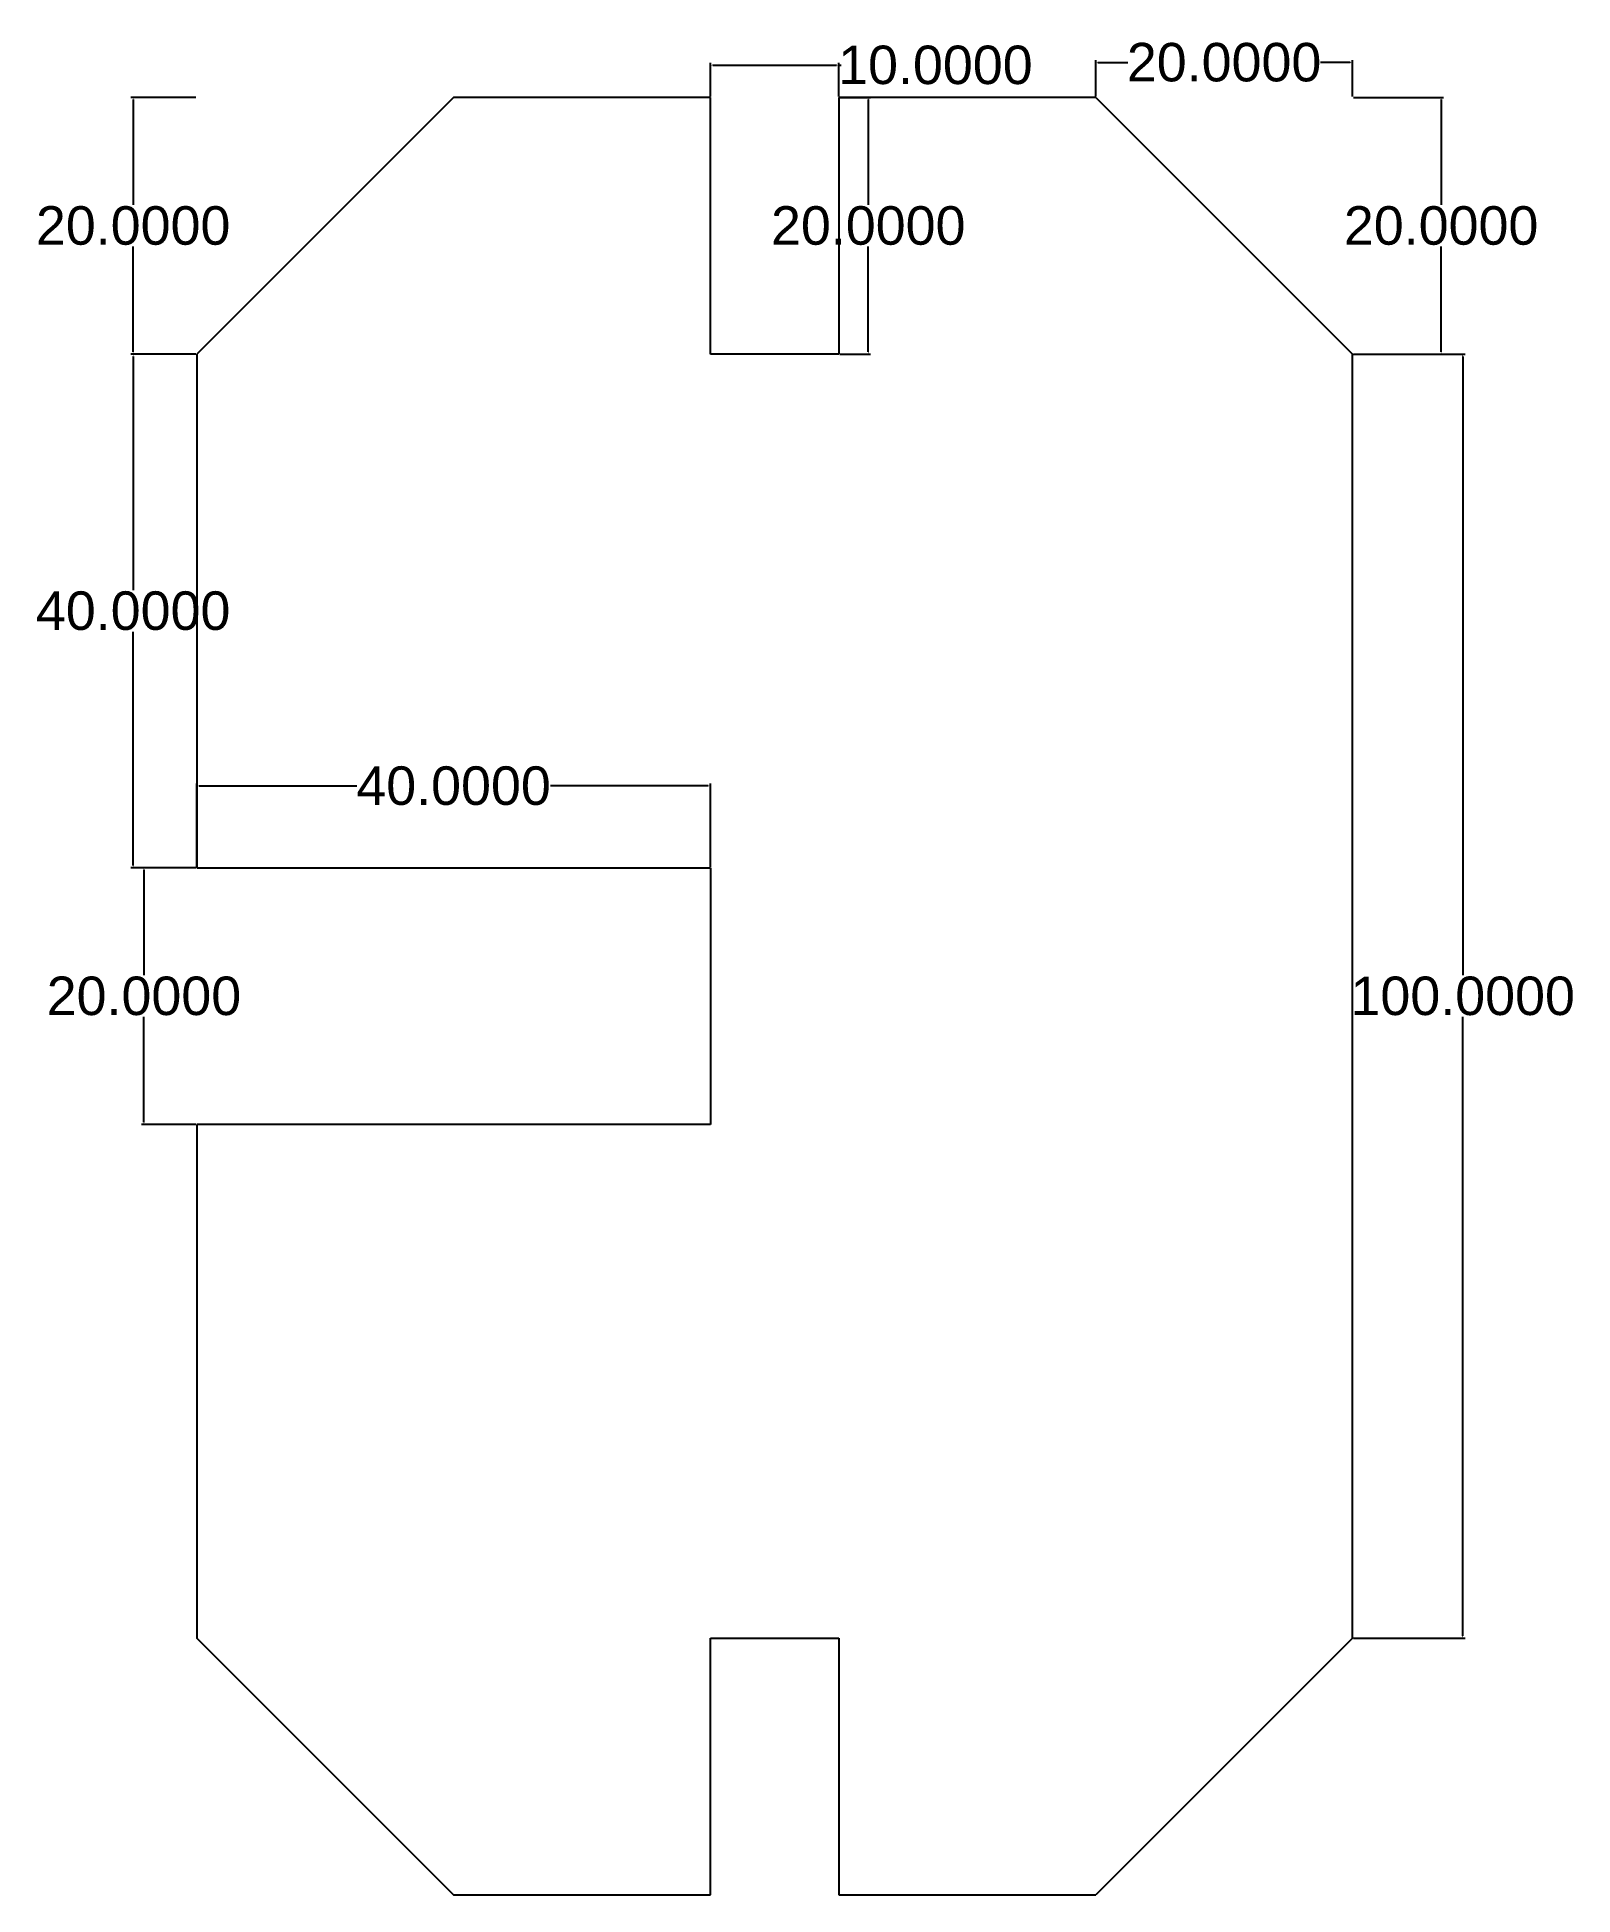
# Model space of a CAD drawing. Header units: inches. Extents: x 334 to 454, y 130 to 275.
import ezdxf

# ---------------------------------------------------------------- set-up
doc = ezdxf.new("R2010")
doc.units = ezdxf.units.IN
doc.header["$MEASUREMENT"] = 0
doc.styles.get("Standard").update_dxf_attribs({"font": 'arial.ttf'})
doc.dimstyles.get("Standard").update_dxf_attribs({"dimtxt": 3, "dimasz": 0.18, "dimexe": 0.18, "dimexo": 0.0625, "dimgap": 0.09, "dimtad": 0, "dimtih": 1, "dimtoh": 1, "dimdec": 4, "dimzin": 0, "dimdsep": 46, "dimtxsty": 'Standard', "dimcen": 0.09, "dimadec": 0, "dimazin": 0, "dimtfac": 1, "dimtdec": 4, "dimtofl": 0, "dimtmove": 0, "dimatfit": 3, "dimfxl": 1, "dimtolj": 1, "dimtzin": 0, "dimarcsym": 0})

# ---------------------------------------------------------------- blocks, each defined once
blk = doc.blocks.new('*D2')
at = {"color": 0, "lineweight": -2, "transparency": 16777216}
for p, q in [((436.64, 249.83), (445.33, 249.83)), ((445.15, 249.65), (445.15, 201.45)), ((445.15, 150.01), (445.15, 198.21)), ((436.64, 149.83), (445.33, 149.83))]:
    blk.add_line(p, q, dxfattribs=at)
at = {"color": 0, "transparency": 16777216}
for points in [[(445.12, 249.65), (445.18, 249.65), (445.15, 249.83)], [(445.12, 150.01), (445.18, 150.01), (445.15, 149.83)]]:
    blk.add_solid(points, dxfattribs=at)
at = {"layer": 'Defpoints', "color": 0, "transparency": 16777216}
for p in [(436.57, 249.83), (436.57, 149.83), (445.15, 149.83)]:
    blk.add_point(p, dxfattribs=at)
at = {"color": 0, "transparency": 16777216, "insert": (445.15, 199.83), "char_height": 3, "attachment_point": 5}
blk.add_mtext('\\A1;100.0000', dxfattribs=at)
blk = doc.blocks.new('*D3')
at = {"color": 0, "lineweight": -2, "transparency": 16777216}
for p, q in [((346.57, 209.89), (346.57, 216.38)), ((346.75, 216.2), (359.04, 216.2)), ((386.39, 216.2), (374.11, 216.2)), ((386.57, 209.89), (386.57, 216.38))]:
    blk.add_line(p, q, dxfattribs=at)
at = {"color": 0, "transparency": 16777216}
for points in [[(346.75, 216.23), (346.75, 216.17), (346.57, 216.2)], [(386.39, 216.23), (386.39, 216.17), (386.57, 216.2)]]:
    blk.add_solid(points, dxfattribs=at)
at = {"layer": 'Defpoints', "color": 0, "transparency": 16777216}
for p in [(346.57, 216.2), (346.57, 209.83), (386.57, 209.83)]:
    blk.add_point(p, dxfattribs=at)
at = {"color": 0, "transparency": 16777216, "insert": (366.57, 216.2), "char_height": 3, "attachment_point": 5}
blk.add_mtext('\\A1;40.0000', dxfattribs=at)
blk = doc.blocks.new('*D4')
at = {"color": 0, "lineweight": -2, "transparency": 16777216}
for p, q in [((346.51, 209.83), (342.28, 209.83)), ((342.46, 209.65), (342.46, 201.45)), ((342.46, 190.01), (342.46, 198.21)), ((346.51, 189.83), (342.28, 189.83))]:
    blk.add_line(p, q, dxfattribs=at)
at = {"color": 0, "transparency": 16777216}
for points in [[(342.43, 209.65), (342.49, 209.65), (342.46, 209.83)], [(342.43, 190.01), (342.49, 190.01), (342.46, 189.83)]]:
    blk.add_solid(points, dxfattribs=at)
at = {"layer": 'Defpoints', "color": 0, "transparency": 16777216}
for p in [(346.57, 209.83), (342.46, 189.83), (346.57, 189.83)]:
    blk.add_point(p, dxfattribs=at)
at = {"color": 0, "transparency": 16777216, "insert": (342.46, 199.83), "char_height": 3, "attachment_point": 5}
blk.add_mtext('\\A1;20.0000', dxfattribs=at)
blk = doc.blocks.new('*D5')
at = {"color": 0, "lineweight": -2, "transparency": 16777216}
for p, q in [((346.51, 249.83), (341.44, 249.83)), ((341.62, 249.65), (341.62, 231.45)), ((341.62, 210.01), (341.62, 228.21)), ((346.51, 209.83), (341.44, 209.83))]:
    blk.add_line(p, q, dxfattribs=at)
at = {"color": 0, "transparency": 16777216}
for points in [[(341.59, 249.65), (341.65, 249.65), (341.62, 249.83)], [(341.59, 210.01), (341.65, 210.01), (341.62, 209.83)]]:
    blk.add_solid(points, dxfattribs=at)
at = {"layer": 'Defpoints', "color": 0, "transparency": 16777216}
for p in [(346.57, 249.83), (341.62, 209.83), (346.57, 209.83)]:
    blk.add_point(p, dxfattribs=at)
at = {"color": 0, "transparency": 16777216, "insert": (341.62, 229.83), "char_height": 3, "attachment_point": 5}
blk.add_mtext('\\A1;40.0000', dxfattribs=at)
blk = doc.blocks.new('*D6')
at = {"color": 0, "lineweight": -2, "transparency": 16777216}
for p, q in [((386.57, 269.89), (386.57, 272.52)), ((386.75, 272.34), (396.39, 272.34)), ((396.57, 269.89), (396.57, 272.52)), ((396.57, 272.34), (396.75, 272.34))]:
    blk.add_line(p, q, dxfattribs=at)
at = {"color": 0, "transparency": 16777216}
for points in [[(386.75, 272.37), (386.75, 272.31), (386.57, 272.34)], [(396.39, 272.37), (396.39, 272.31), (396.57, 272.34)]]:
    blk.add_solid(points, dxfattribs=at)
at = {"layer": 'Defpoints', "color": 0, "transparency": 16777216}
for p in [(396.57, 272.34), (386.57, 269.83), (396.57, 269.83)]:
    blk.add_point(p, dxfattribs=at)
at = {"color": 0, "transparency": 16777216, "insert": (404.09, 272.34), "char_height": 3, "attachment_point": 5}
blk.add_mtext('\\A1;10.0000', dxfattribs=at)
blk = doc.blocks.new('*D7')
at = {"color": 0, "lineweight": -2, "transparency": 16777216}
for p, q in [((346.51, 269.83), (341.44, 269.83)), ((341.62, 269.65), (341.62, 261.45)), ((341.62, 250.01), (341.62, 258.21)), ((346.51, 249.83), (341.44, 249.83))]:
    blk.add_line(p, q, dxfattribs=at)
at = {"color": 0, "transparency": 16777216}
for points in [[(341.59, 269.65), (341.65, 269.65), (341.62, 269.83)], [(341.59, 250.01), (341.65, 250.01), (341.62, 249.83)]]:
    blk.add_solid(points, dxfattribs=at)
at = {"layer": 'Defpoints', "color": 0, "transparency": 16777216}
for p in [(346.57, 269.83), (341.62, 249.83), (346.57, 249.83)]:
    blk.add_point(p, dxfattribs=at)
at = {"color": 0, "transparency": 16777216, "insert": (341.62, 259.83), "char_height": 3, "attachment_point": 5}
blk.add_mtext('\\A1;20.0000', dxfattribs=at)
blk = doc.blocks.new('*D9')
at = {"color": 0, "lineweight": -2, "transparency": 16777216}
for p, q in [((416.57, 269.89), (416.57, 272.73)), ((416.75, 272.55), (419.07, 272.55)), ((436.39, 272.55), (434.08, 272.55)), ((436.57, 269.89), (436.57, 272.73))]:
    blk.add_line(p, q, dxfattribs=at)
at = {"color": 0, "transparency": 16777216}
for points in [[(416.75, 272.58), (416.75, 272.52), (416.57, 272.55)], [(436.39, 272.58), (436.39, 272.52), (436.57, 272.55)]]:
    blk.add_solid(points, dxfattribs=at)
at = {"layer": 'Defpoints', "color": 0, "transparency": 16777216}
for p in [(436.57, 272.55), (416.57, 269.83), (436.57, 269.83)]:
    blk.add_point(p, dxfattribs=at)
at = {"color": 0, "transparency": 16777216, "insert": (426.57, 272.55), "char_height": 3, "attachment_point": 5}
blk.add_mtext('\\A1;20.0000', dxfattribs=at)
blk = doc.blocks.new('*D10')
at = {"color": 0, "lineweight": -2, "transparency": 16777216}
for p, q in [((436.64, 269.83), (443.65, 269.83)), ((443.47, 269.65), (443.47, 261.45)), ((443.47, 250.01), (443.47, 258.21)), ((436.64, 249.83), (443.65, 249.83))]:
    blk.add_line(p, q, dxfattribs=at)
at = {"color": 0, "transparency": 16777216}
for points in [[(443.44, 269.65), (443.5, 269.65), (443.47, 269.83)], [(443.44, 250.01), (443.5, 250.01), (443.47, 249.83)]]:
    blk.add_solid(points, dxfattribs=at)
at = {"layer": 'Defpoints', "color": 0, "transparency": 16777216}
for p in [(436.57, 269.83), (436.57, 249.83), (443.47, 249.83)]:
    blk.add_point(p, dxfattribs=at)
at = {"color": 0, "transparency": 16777216, "insert": (443.47, 259.83), "char_height": 3, "attachment_point": 5}
blk.add_mtext('\\A1;20.0000', dxfattribs=at)
blk = doc.blocks.new('*D11')
at = {"color": 0, "lineweight": -2, "transparency": 16777216}
for p, q in [((396.64, 269.83), (399.04, 269.83)), ((398.86, 269.65), (398.86, 261.45)), ((398.86, 250.01), (398.86, 258.21)), ((396.64, 249.83), (399.04, 249.83))]:
    blk.add_line(p, q, dxfattribs=at)
at = {"color": 0, "transparency": 16777216}
for points in [[(398.83, 269.65), (398.89, 269.65), (398.86, 269.83)], [(398.83, 250.01), (398.89, 250.01), (398.86, 249.83)]]:
    blk.add_solid(points, dxfattribs=at)
at = {"layer": 'Defpoints', "color": 0, "transparency": 16777216}
for p in [(396.57, 269.83), (396.57, 249.83), (398.86, 249.83)]:
    blk.add_point(p, dxfattribs=at)
at = {"color": 0, "transparency": 16777216, "insert": (398.86, 259.83), "char_height": 3, "attachment_point": 5}
blk.add_mtext('\\A1;20.0000', dxfattribs=at)

msp = doc.modelspace()

# ---------------------------------------------------------------- linework, layer by layer
for p, q in [((366.57304, 269.82722), (346.57304, 249.82722)), ((386.57304, 269.82722), (366.57304, 269.82722)), ((386.57304, 249.82722), (386.57304, 269.82722)), ((416.57304, 269.82722), (396.57304, 269.82722)), ((396.57304, 269.82722), (396.57304, 249.82722)), ((416.57304, 269.82722), (436.57304, 249.82722)), ((346.57304, 249.82722), (346.57304, 209.82722)), ((396.57304, 249.82722), (386.57304, 249.82722)), ((436.57304, 149.82722), (436.57304, 249.82722)), ((346.57304, 209.82722), (386.57304, 209.82722)), ((386.57304, 209.82722), (386.57304, 189.82722)), ((386.57304, 189.82722), (346.57304, 189.82722)), ((346.57304, 189.82722), (346.57304, 149.82722)), ((366.57304, 129.82722), (346.57304, 149.82722)), ((346.57304, 149.82722), (366.57304, 129.82722)), ((386.57304, 129.82722), (386.57304, 149.82722)), ((386.57304, 149.82722), (396.57304, 149.82722)), ((396.57304, 149.82722), (396.57304, 129.82722)), ((436.57304, 149.82722), (416.57304, 129.82722)), ((366.57304, 129.82722), (386.57304, 129.82722)), ((396.57304, 129.82722), (416.57304, 129.82722))]:
    msp.add_line(p, q)

# ---------------------------------------------------------------- dimensions: what is measured, and where the dimension line sits
for base, p1, p2, picture, middle in [((396.57304, 272.33949), (386.57304, 269.82722), (396.57304, 269.82722), '*D6', (404.08929, 272.33949)), ((436.57304, 272.54974), (416.57304, 269.82722), (436.57304, 269.82722), '*D9', (426.57304, 272.54974)), ((346.57304, 216.20061), (386.57304, 209.82722), (346.57304, 209.82722), '*D3', (366.57304, 216.20061))]:
    dim = msp.add_linear_dim(base=base, p1=p1, p2=p2, dimstyle='Standard')
    dim.commit()
    dim.dimension.update_dxf_attribs({"geometry": picture, "text_midpoint": middle})
for base, p1, p2, picture, middle in [((341.62301, 249.82722), (346.57304, 269.82722), (346.57304, 249.82722), '*D7', (341.62301, 259.82722)), ((398.85819, 249.82722), (396.57304, 269.82722), (396.57304, 249.82722), '*D11', (398.85819, 259.82722)), ((443.46796, 249.82722), (436.57304, 269.82722), (436.57304, 249.82722), '*D10', (443.46796, 259.82722)), ((341.62301, 209.82722), (346.57304, 249.82722), (346.57304, 209.82722), '*D5', (341.62301, 229.82722)), ((445.15135, 149.82722), (436.57304, 249.82722), (436.57304, 149.82722), '*D2', (445.15135, 199.82722)), ((342.4647, 189.82722), (346.57304, 209.82722), (346.57304, 189.82722), '*D4', (342.4647, 199.82722))]:
    dim = msp.add_linear_dim(base=base, p1=p1, p2=p2, angle=90, dimstyle='Standard')
    dim.commit()
    dim.dimension.update_dxf_attribs({"geometry": picture, "text_midpoint": middle})

doc.saveas('drawing.dxf')
